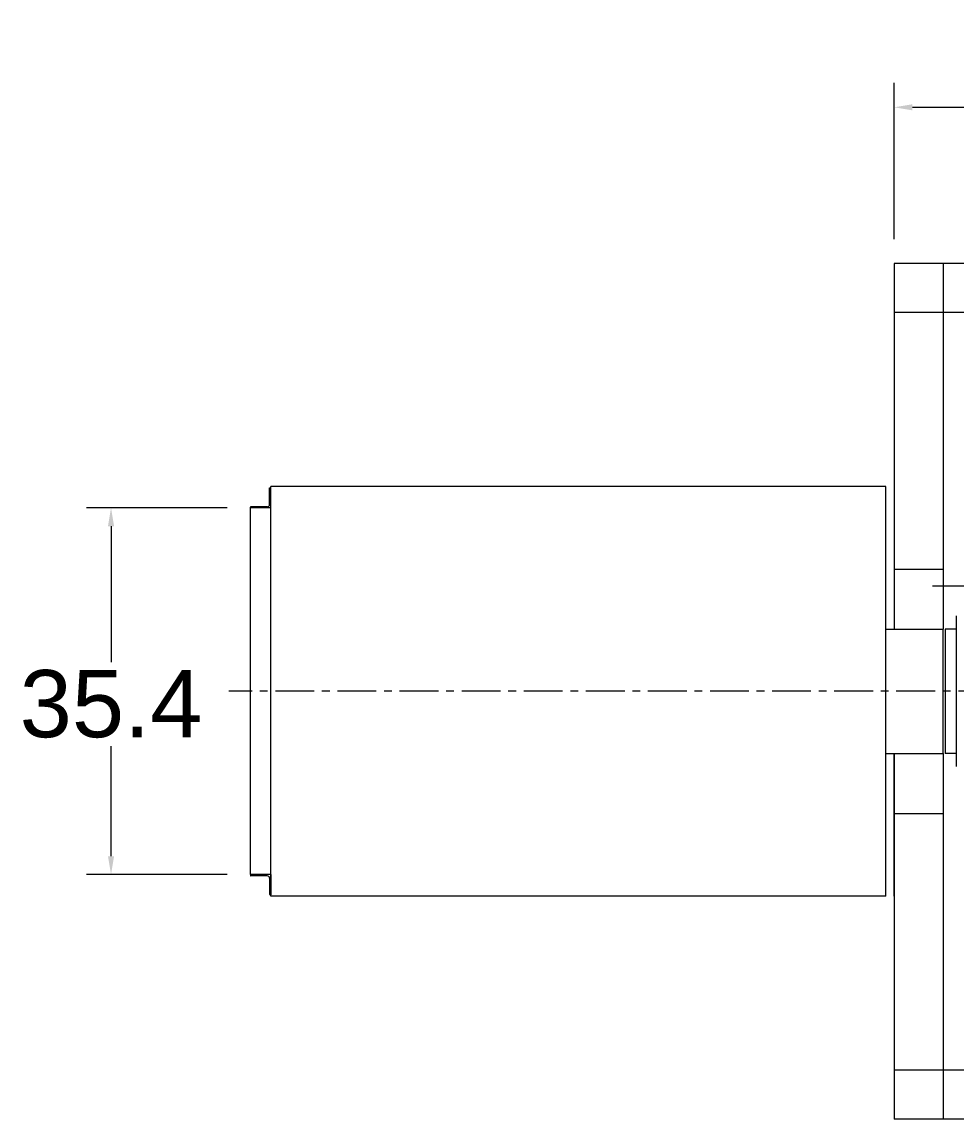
# Model space of a CAD drawing. Header units: inches. Extents: x 0 to 22015, y 0 to 16774.
# Drawn here: x 8025 to 10318, y 6224 to 8917 of the extents above; entities that cross this region are included whole.
import ezdxf

# ---------------------------------------------------------------- set-up
doc = ezdxf.new("R2010")
doc.units = ezdxf.units.IN
doc.header["$MEASUREMENT"] = 0
doc.linetypes.add('CENTER', pattern=[50.8, 31.75, -6.35, 6.35, -6.35])
doc.layers.get('Defpoints').update_dxf_attribs({"lineweight": 5})
doc.layers.add('CAXA0', color=7, linetype='Continuous', lineweight=5)
doc.layers.add('CAXA1', color=5, linetype='CENTER', lineweight=5)
doc.styles.add('Roman', font='arial.ttf')
doc.styles.get("Standard").update_dxf_attribs({"font": 'arial.ttf'})
doc.dimstyles.new('ISO-25', dxfattribs={"dimscale": 30, "dimtxt": 1.5, "dimasz": 1.5, "dimexe": 2, "dimexo": 2, "dimtad": 1, "dimtih": 1, "dimtoh": 1, "dimdec": 1, "dimlfac": 0.03937, "dimdsep": 46, "dimtxsty": 'Standard', "dimcen": 2.5, "dimclrd": 7, "dimclre": 7, "dimclrt": 7, "dimadec": 0, "dimazin": 0, "dimtfac": 1, "dimtdec": 1, "dimtmove": 0, "dimatfit": 3, "dimfxl": 1, "dimlwd": 5, "dimlwe": 5, "dimarcsym": 0})

# ---------------------------------------------------------------- blocks, each defined once
blk = doc.blocks.new('*D49')
at = {"color": 7, "linetype": 'Continuous', "lineweight": 5, "transparency": 16777216}
for p, q in [((10165.9, 8383.6), (10165.9, 8767)), ((13365.9, 8383.6), (13365.9, 8767)), ((10210.9, 8707), (13320.9, 8707))]:
    blk.add_line(p, q, dxfattribs=at)
at = {"color": 7, "transparency": 16777216}
for points in [[(10210.9, 8714.5), (10210.9, 8699.5), (10165.9, 8707)], [(13320.9, 8714.5), (13320.9, 8699.5), (13365.9, 8707)]]:
    blk.add_solid(points, dxfattribs=at)
at = {"layer": 'Defpoints', "color": 0, "transparency": 16777216}
for p in [(13365.9, 8707), (10165.9, 8323.6), (13365.9, 8323.6)]:
    blk.add_point(p, dxfattribs=at)
at = {"color": 7, "lineweight": 5, "transparency": 16777216, "insert": (11765.9, 8808.3), "char_height": 165, "attachment_point": 5, "style": 'Roman'}
blk.add_mtext('D', dxfattribs=at)
blk = doc.blocks.new('*D28')
at = {"color": 7, "linetype": 'Continuous', "lineweight": 5, "transparency": 16777216}
for p, q in [((8528.9, 7723.6), (8183.8, 7723.6)), ((8243.8, 7678.6), (8243.8, 7345.2)), ((8243.8, 6868.6), (8243.8, 7139.1)), ((8528.9, 6823.6), (8183.8, 6823.6))]:
    blk.add_line(p, q, dxfattribs=at)
at = {"color": 7, "transparency": 16777216}
for points in [[(8236.3, 7678.6), (8251.3, 7678.6), (8243.8, 7723.6)], [(8236.3, 6868.6), (8251.3, 6868.6), (8243.8, 6823.6)]]:
    blk.add_solid(points, dxfattribs=at)
at = {"layer": 'Defpoints', "color": 0, "transparency": 16777216}
for p in [(8588.9, 7723.6), (8243.8, 6823.6), (8588.9, 6823.6)]:
    blk.add_point(p, dxfattribs=at)
at = {"color": 7, "lineweight": 5, "transparency": 16777216, "insert": (8243.8, 7242.1), "char_height": 165, "attachment_point": 5, "style": 'Roman'}
blk.add_mtext('35.4', dxfattribs=at)

msp = doc.modelspace()

# ---------------------------------------------------------------- linework, layer by layer
at = {"color": 7, "lineweight": 5}
for p, q in [((10165.94, 8323.6), (10165.93, 7426.1)), ((13365.94, 8323.6), (10165.94, 8323.6)), ((10285.94, 8323.6), (10285.93, 7426.1)), ((13365.94, 8203.6), (10165.94, 8203.6)), ((8632.94, 7772.6), (8635.94, 7772.6)), ((10165.94, 7573.59), (10285.94, 7573.59)), ((10165.94, 7121.1), (10165.94, 6223.6)), ((10285.93, 7121.1), (10285.93, 6223.6)), ((10165.94, 6973.62), (10285.94, 6973.62)), ((8632.94, 6774.6), (8635.94, 6774.6)), ((13365.94, 6343.6), (10165.94, 6343.6)), ((13365.94, 6223.6), (10165.94, 6223.6))]:
    msp.add_line(p, q, dxfattribs=at)
at = {"layer": 'CAXA0', "color": 7, "linetype": 'Continuous', "lineweight": 5}
for p, q in [((8632.94, 7732.1), (8632.94, 7772.6)), ((8707.77, 7776.6), (8635.94, 7776.6)), ((8635.94, 6770.6), (8635.94, 7776.6)), ((8635.94, 7723.6), (8635.94, 7773.6)), ((10145.94, 7776.6), (8688.94, 7776.6)), ((10145.94, 6770.6), (10145.94, 7776.6)), ((8585.94, 6823.6), (8585.94, 7725.6)), ((8635.94, 7723.6), (8585.94, 7723.6)), ((8627.44, 7726.6), (8586.94, 7726.6)), ((10317.94, 7458.51), (10317.94, 7088.59)), ((10145.94, 7426.1), (10285.93, 7426.1)), ((10165.94, 7426.1), (10215.94, 7426.1)), ((10285.93, 7121.1), (10285.93, 7426.1)), ((10290.94, 7426.1), (10290.94, 7121.1)), ((10317.94, 7426.1), (10290.94, 7426.1)), ((10145.94, 7121.1), (10215.94, 7121.1)), ((10165.94, 6770.6), (10165.94, 7121.1)), ((10175.42, 7121.1), (10285.93, 7121.1)), ((10317.94, 7121.1), (10290.94, 7121.1)), ((8635.94, 6823.6), (8585.94, 6823.6)), ((8585.94, 6823.6), (8585.94, 6821.6)), ((8627.44, 6820.6), (8586.94, 6820.6)), ((8632.94, 6815.1), (8632.94, 6774.6)), ((8635.94, 6823.6), (8635.94, 6773.6)), ((10145.94, 6770.6), (8635.94, 6770.6))]:
    msp.add_line(p, q, dxfattribs=at)
for centre, radius, start, end in [((8627.44, 7732.1), 5.5, 270, 0), ((8586.94, 7725.6), 1, 90, 180), ((8586.94, 6821.6), 1, 180, 270), ((8627.44, 6815.1), 5.5, 0, 90)]:
    msp.add_arc(centre, radius, start, end, dxfattribs=at)
at = {"layer": 'CAXA1', "linetype": 'CENTER', "lineweight": 5, "ltscale": 3}
for p, q in [((10260.13, 7532.6), (10941.72, 7532.6)), ((11180.95, 7273.6), (8533.2, 7273.6))]:
    msp.add_line(p, q, dxfattribs=at)

# ---------------------------------------------------------------- dimensions: what is measured, and where the dimension line sits
at = {"color": 7, "lineweight": 5}
dim = msp.add_linear_dim(base=(13365.94, 8707.03), p1=(10165.94, 8323.6), p2=(13365.94, 8323.6), text='D', dimstyle='ISO-25', override={"dimtxt": 5.5, "dimpost": '\\X', "dimtxsty": 'Roman', "dimtmove": 1}, dxfattribs=at)
dim.commit()
dim.dimension.update_dxf_attribs({"geometry": '*D49', "text_midpoint": (11765.94, 8707.03), "dimtype": 160})
dim = msp.add_linear_dim(base=(8243.81, 6823.61), p1=(8588.94, 7723.6), p2=(8588.94, 6823.61), angle=90, text='35.4', dimstyle='ISO-25', override={"dimtxt": 5.5, "dimpost": '\\X', "dimtxsty": 'Roman', "dimtmove": 1}, dxfattribs=at)
dim.commit()
dim.dimension.update_dxf_attribs({"geometry": '*D28', "text_midpoint": (8243.81, 7242.12), "dimtype": 160})

doc.saveas('drawing.dxf')
